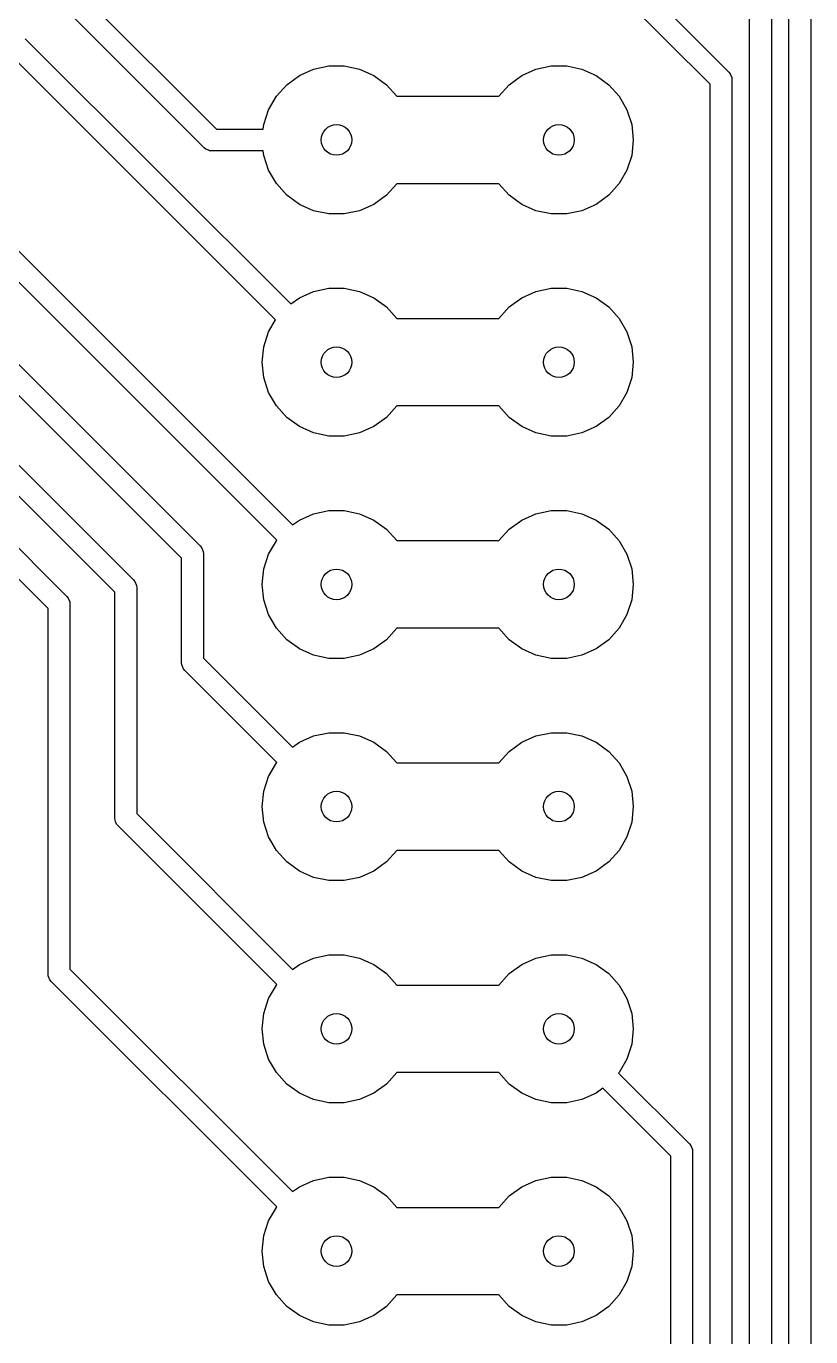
# Model space of a CAD drawing. Extents: x 0.04 to 1.96, y 0.03 to 3.58.
# Drawn here: x 1.61 to 1.963, y 1.211 to 1.801 of the extents above; entities that cross this region are included whole.
import ezdxf

# ---------------------------------------------------------------- set-up
doc = ezdxf.new("R2010")
doc.units = 0
doc.header["$MEASUREMENT"] = 0
doc.layers.add('BLACK', color=7, linetype='CONTINUOUS')

msp = doc.modelspace()

# ---------------------------------------------------------------- linework, layer by layer
at = {"layer": 'BLACK', "linetype": 'CONTINUOUS'}
for p, q in [((1.95323, 0.12519), (1.95323, 2.47296)), ((1.96307, 2.475), (1.96307, 0.12315)), ((1.87667, 1.8301), (1.9262, 1.78057)), ((1.9178, 1.77505), (1.8696, 1.82324)), ((1.93551, 0.13747), (1.93551, 1.82253)), ((1.94535, 1.82457), (1.94535, 0.13543)), ((1.63616, 1.8145), (1.69574, 1.75492)), ((1.69022, 1.74652), (1.63064, 1.8061)), ((1.60982, 1.79543), (1.61057, 1.79482)), ((1.61057, 1.79482), (1.72921, 1.67618)), ((1.72239, 1.66908), (1.60505, 1.78642)), ((1.73307, 1.77898), (1.73946, 1.78183)), ((1.73946, 1.78183), (1.74631, 1.78328)), ((1.74631, 1.78328), (1.7533, 1.78328)), ((1.7533, 1.78328), (1.76014, 1.78183)), ((1.76014, 1.78183), (1.76654, 1.77898)), ((1.83307, 1.77898), (1.83946, 1.78183)), ((1.83946, 1.78183), (1.84631, 1.78328)), ((1.84631, 1.78328), (1.8533, 1.78328)), ((1.8533, 1.78328), (1.86014, 1.78183)), ((1.86014, 1.78183), (1.86654, 1.77898)), ((1.53163, 1.77513), (1.73001, 1.57676)), ((1.72741, 1.77487), (1.73307, 1.77898)), ((1.76654, 1.77898), (1.7722, 1.77487)), ((1.82741, 1.77487), (1.83307, 1.77898)), ((1.86654, 1.77898), (1.8722, 1.77487)), ((1.9262, 1.78057), (1.92681, 1.77982)), ((1.92681, 1.77982), (1.92754, 1.77805)), ((1.92754, 1.77805), (1.92754, 1.77805)), ((1.92754, 1.77805), (1.92764, 1.77709)), ((1.92764, 1.77709), (1.92764, 0.56772)), ((1.71923, 1.76361), (1.72273, 1.76967)), ((1.72273, 1.76967), (1.72741, 1.77487)), ((1.7722, 1.77487), (1.77686, 1.76969)), ((1.77686, 1.76969), (1.82274, 1.76969)), ((1.82274, 1.76969), (1.82741, 1.77487)), ((1.8722, 1.77487), (1.87688, 1.76967)), ((1.87688, 1.76967), (1.88037, 1.76361)), ((1.9178, 0.56976), (1.9178, 1.77505)), ((1.72294, 1.5699), (1.52611, 1.76673)), ((1.71707, 1.75696), (1.71923, 1.76361)), ((1.88037, 1.76361), (1.88254, 1.75696)), ((1.50033, 1.75545), (1.68848, 1.5673)), ((1.69574, 1.75492), (1.71686, 1.75492)), ((1.71686, 1.75492), (1.71707, 1.75696)), ((1.88254, 1.75696), (1.88327, 1.75)), ((1.68008, 1.56178), (1.49481, 1.74705)), ((1.69097, 1.74591), (1.69022, 1.74652)), ((1.69222, 1.74539), (1.69097, 1.74591)), ((1.69097, 1.74591), (1.69097, 1.74591)), ((1.88327, 1.75), (1.88254, 1.74304)), ((1.69274, 1.74517), (1.69222, 1.74539)), ((1.6937, 1.74508), (1.69274, 1.74517)), ((1.69274, 1.74517), (1.69274, 1.74517)), ((1.71686, 1.74508), (1.6937, 1.74508)), ((1.71707, 1.74304), (1.71686, 1.74508)), ((1.71923, 1.73639), (1.71707, 1.74304)), ((1.88254, 1.74304), (1.88037, 1.73639)), ((1.47474, 1.73576), (1.65848, 1.55202)), ((1.72273, 1.73033), (1.71923, 1.73639)), ((1.88037, 1.73639), (1.87688, 1.73033)), ((1.72741, 1.72513), (1.72273, 1.73033)), ((1.77686, 1.73031), (1.7722, 1.72513)), ((1.82274, 1.73031), (1.77686, 1.73031)), ((1.82741, 1.72513), (1.82274, 1.73031)), ((1.87688, 1.73033), (1.8722, 1.72513)), ((1.65008, 1.5465), (1.46922, 1.72736)), ((1.73307, 1.72102), (1.72741, 1.72513)), ((1.7722, 1.72513), (1.76654, 1.72102)), ((1.83307, 1.72102), (1.82741, 1.72513)), ((1.8722, 1.72513), (1.86654, 1.72102)), ((1.73946, 1.71817), (1.73307, 1.72102)), ((1.74631, 1.71672), (1.73946, 1.71817)), ((1.7533, 1.71672), (1.74631, 1.71672)), ((1.76014, 1.71817), (1.7533, 1.71672)), ((1.76654, 1.72102), (1.76014, 1.71817)), ((1.83946, 1.71817), (1.83307, 1.72102)), ((1.84631, 1.71672), (1.83946, 1.71817)), ((1.8533, 1.71672), (1.84631, 1.71672)), ((1.86014, 1.71817), (1.8533, 1.71672)), ((1.86654, 1.72102), (1.86014, 1.71817)), ((1.45702, 1.71608), (1.62848, 1.54462)), ((1.62008, 1.5391), (1.4515, 1.70768)), ((1.73307, 1.67898), (1.73946, 1.68183)), ((1.73946, 1.68183), (1.74631, 1.68328)), ((1.74631, 1.68328), (1.7533, 1.68328)), ((1.7533, 1.68328), (1.76014, 1.68183)), ((1.76014, 1.68183), (1.76654, 1.67898)), ((1.83307, 1.67898), (1.83946, 1.68183)), ((1.83946, 1.68183), (1.84631, 1.68328)), ((1.84631, 1.68328), (1.8533, 1.68328)), ((1.8533, 1.68328), (1.86014, 1.68183)), ((1.86014, 1.68183), (1.86654, 1.67898)), ((1.72921, 1.67618), (1.73307, 1.67898)), ((1.76654, 1.67898), (1.7722, 1.67487)), ((1.82741, 1.67487), (1.83307, 1.67898)), ((1.86654, 1.67898), (1.8722, 1.67487)), ((1.71923, 1.66361), (1.72239, 1.66908)), ((1.7722, 1.67487), (1.77686, 1.66969)), ((1.77686, 1.66969), (1.82274, 1.66969)), ((1.82274, 1.66969), (1.82741, 1.67487)), ((1.8722, 1.67487), (1.87688, 1.66967)), ((1.87688, 1.66967), (1.88037, 1.66361)), ((1.71707, 1.65696), (1.71923, 1.66361)), ((1.88037, 1.66361), (1.88254, 1.65696)), ((1.71634, 1.65), (1.71707, 1.65696)), ((1.88254, 1.65696), (1.88327, 1.65)), ((1.71707, 1.64304), (1.71634, 1.65)), ((1.88327, 1.65), (1.88254, 1.64304)), ((1.71923, 1.63639), (1.71707, 1.64304)), ((1.88254, 1.64304), (1.88037, 1.63639)), ((1.72273, 1.63033), (1.71923, 1.63639)), ((1.88037, 1.63639), (1.87688, 1.63033)), ((1.72741, 1.62513), (1.72273, 1.63033)), ((1.77686, 1.63031), (1.7722, 1.62513)), ((1.82274, 1.63031), (1.77686, 1.63031)), ((1.82741, 1.62513), (1.82274, 1.63031)), ((1.87688, 1.63033), (1.8722, 1.62513)), ((1.73307, 1.62102), (1.72741, 1.62513)), ((1.7722, 1.62513), (1.76654, 1.62102)), ((1.83307, 1.62102), (1.82741, 1.62513)), ((1.8722, 1.62513), (1.86654, 1.62102)), ((1.73946, 1.61817), (1.73307, 1.62102)), ((1.74631, 1.61672), (1.73946, 1.61817)), ((1.7533, 1.61672), (1.74631, 1.61672)), ((1.76014, 1.61817), (1.7533, 1.61672)), ((1.76654, 1.62102), (1.76014, 1.61817)), ((1.83946, 1.61817), (1.83307, 1.62102)), ((1.84631, 1.61672), (1.83946, 1.61817)), ((1.8533, 1.61672), (1.84631, 1.61672)), ((1.86014, 1.61817), (1.8533, 1.61672)), ((1.86654, 1.62102), (1.86014, 1.61817)), ((1.73307, 1.57898), (1.73946, 1.58183)), ((1.73946, 1.58183), (1.74631, 1.58328)), ((1.74631, 1.58328), (1.7533, 1.58328)), ((1.7533, 1.58328), (1.76014, 1.58183)), ((1.76014, 1.58183), (1.76654, 1.57898)), ((1.83307, 1.57898), (1.83946, 1.58183)), ((1.83946, 1.58183), (1.84631, 1.58328)), ((1.84631, 1.58328), (1.8533, 1.58328)), ((1.8533, 1.58328), (1.86014, 1.58183)), ((1.86014, 1.58183), (1.86654, 1.57898)), ((1.73001, 1.57676), (1.73307, 1.57898)), ((1.76654, 1.57898), (1.7722, 1.57487)), ((1.7722, 1.57487), (1.77686, 1.56969)), ((1.82274, 1.56969), (1.82741, 1.57487)), ((1.82741, 1.57487), (1.83307, 1.57898)), ((1.86654, 1.57898), (1.8722, 1.57487)), ((1.8722, 1.57487), (1.87688, 1.56967)), ((1.71923, 1.56361), (1.72273, 1.56967)), ((1.72273, 1.56967), (1.72294, 1.5699)), ((1.77686, 1.56969), (1.82274, 1.56969)), ((1.87688, 1.56967), (1.88037, 1.56361)), ((1.68848, 1.5673), (1.68909, 1.56655)), ((1.68909, 1.56655), (1.68909, 1.56655)), ((1.68909, 1.56655), (1.68983, 1.56478)), ((1.68983, 1.56478), (1.68992, 1.56382)), ((1.68992, 1.56382), (1.68992, 1.51684)), ((1.71707, 1.55696), (1.71923, 1.56361)), ((1.88037, 1.56361), (1.88254, 1.55696)), ((1.68008, 1.5148), (1.68008, 1.56178)), ((1.71634, 1.55), (1.71707, 1.55696)), ((1.88254, 1.55696), (1.88327, 1.55)), ((1.65848, 1.55202), (1.65909, 1.55128)), ((1.65909, 1.55128), (1.65983, 1.5495)), ((1.65008, 1.4448), (1.65008, 1.5465)), ((1.65983, 1.5495), (1.65992, 1.54854)), ((1.65992, 1.54854), (1.65992, 1.44684)), ((1.71707, 1.54304), (1.71634, 1.55)), ((1.88327, 1.55), (1.88254, 1.54304)), ((1.62848, 1.54462), (1.62909, 1.54388)), ((1.62909, 1.54388), (1.62909, 1.54388)), ((1.62909, 1.54388), (1.62983, 1.5421)), ((1.62983, 1.5421), (1.62992, 1.54114)), ((1.62992, 1.54114), (1.62992, 1.37684)), ((1.71923, 1.53639), (1.71707, 1.54304)), ((1.88254, 1.54304), (1.88037, 1.53639)), ((1.62008, 1.3748), (1.62008, 1.5391)), ((1.72273, 1.53033), (1.71923, 1.53639)), ((1.88037, 1.53639), (1.87688, 1.53033)), ((1.72741, 1.52513), (1.72273, 1.53033)), ((1.77686, 1.53031), (1.7722, 1.52513)), ((1.82274, 1.53031), (1.77686, 1.53031)), ((1.82741, 1.52513), (1.82274, 1.53031)), ((1.87688, 1.53033), (1.8722, 1.52513)), ((1.73307, 1.52102), (1.72741, 1.52513)), ((1.7722, 1.52513), (1.76654, 1.52102)), ((1.83307, 1.52102), (1.82741, 1.52513)), ((1.8722, 1.52513), (1.86654, 1.52102)), ((1.68992, 1.51684), (1.73001, 1.47676)), ((1.73946, 1.51817), (1.73307, 1.52102)), ((1.74631, 1.51672), (1.73946, 1.51817)), ((1.7533, 1.51672), (1.74631, 1.51672)), ((1.76014, 1.51817), (1.7533, 1.51672)), ((1.76654, 1.52102), (1.76014, 1.51817)), ((1.83946, 1.51817), (1.83307, 1.52102)), ((1.84631, 1.51672), (1.83946, 1.51817)), ((1.8533, 1.51672), (1.84631, 1.51672)), ((1.86014, 1.51817), (1.8533, 1.51672)), ((1.86654, 1.52102), (1.86014, 1.51817)), ((1.68017, 1.51384), (1.68008, 1.5148)), ((1.68091, 1.51207), (1.68017, 1.51384)), ((1.68152, 1.51132), (1.68091, 1.51207)), ((1.68091, 1.51207), (1.68091, 1.51207)), ((1.72294, 1.4699), (1.68152, 1.51132)), ((1.73307, 1.47898), (1.73946, 1.48183)), ((1.73946, 1.48183), (1.74631, 1.48328)), ((1.74631, 1.48328), (1.7533, 1.48328)), ((1.7533, 1.48328), (1.76014, 1.48183)), ((1.76014, 1.48183), (1.76654, 1.47898)), ((1.83307, 1.47898), (1.83946, 1.48183)), ((1.83946, 1.48183), (1.84631, 1.48328)), ((1.84631, 1.48328), (1.8533, 1.48328)), ((1.8533, 1.48328), (1.86014, 1.48183)), ((1.86014, 1.48183), (1.86654, 1.47898)), ((1.73001, 1.47676), (1.73307, 1.47898)), ((1.76654, 1.47898), (1.7722, 1.47487)), ((1.7722, 1.47487), (1.77686, 1.46969)), ((1.82274, 1.46969), (1.82741, 1.47487)), ((1.82741, 1.47487), (1.83307, 1.47898)), ((1.86654, 1.47898), (1.8722, 1.47487)), ((1.8722, 1.47487), (1.87688, 1.46967)), ((1.71923, 1.46361), (1.72273, 1.46967)), ((1.72273, 1.46967), (1.72294, 1.4699)), ((1.77686, 1.46969), (1.82274, 1.46969)), ((1.87688, 1.46967), (1.88037, 1.46361)), ((1.71707, 1.45696), (1.71923, 1.46361)), ((1.88037, 1.46361), (1.88254, 1.45696)), ((1.71634, 1.45), (1.71707, 1.45696)), ((1.88254, 1.45696), (1.88327, 1.45)), ((1.65992, 1.44684), (1.73001, 1.37676)), ((1.71707, 1.44304), (1.71634, 1.45)), ((1.88327, 1.45), (1.88254, 1.44304)), ((1.65017, 1.44384), (1.65008, 1.4448)), ((1.65039, 1.44332), (1.65017, 1.44384)), ((1.65017, 1.44384), (1.65017, 1.44384)), ((1.65091, 1.44207), (1.65039, 1.44332)), ((1.65152, 1.44132), (1.65091, 1.44207)), ((1.65091, 1.44207), (1.65091, 1.44207)), ((1.72294, 1.3699), (1.65152, 1.44132)), ((1.71923, 1.43639), (1.71707, 1.44304)), ((1.88254, 1.44304), (1.88037, 1.43639)), ((1.72273, 1.43033), (1.71923, 1.43639)), ((1.88037, 1.43639), (1.87688, 1.43033)), ((1.72741, 1.42513), (1.72273, 1.43033)), ((1.77686, 1.43031), (1.7722, 1.42513)), ((1.82274, 1.43031), (1.77686, 1.43031)), ((1.82741, 1.42513), (1.82274, 1.43031)), ((1.87688, 1.43033), (1.8722, 1.42513)), ((1.73307, 1.42102), (1.72741, 1.42513)), ((1.7722, 1.42513), (1.76654, 1.42102)), ((1.83307, 1.42102), (1.82741, 1.42513)), ((1.8722, 1.42513), (1.86654, 1.42102)), ((1.73946, 1.41817), (1.73307, 1.42102)), ((1.74631, 1.41672), (1.73946, 1.41817)), ((1.7533, 1.41672), (1.74631, 1.41672)), ((1.76014, 1.41817), (1.7533, 1.41672)), ((1.76654, 1.42102), (1.76014, 1.41817)), ((1.83946, 1.41817), (1.83307, 1.42102)), ((1.84631, 1.41672), (1.83946, 1.41817)), ((1.8533, 1.41672), (1.84631, 1.41672)), ((1.86014, 1.41817), (1.8533, 1.41672)), ((1.86654, 1.42102), (1.86014, 1.41817)), ((1.73307, 1.37898), (1.73946, 1.38183)), ((1.73946, 1.38183), (1.74631, 1.38328)), ((1.74631, 1.38328), (1.7533, 1.38328)), ((1.7533, 1.38328), (1.76014, 1.38183)), ((1.76014, 1.38183), (1.76654, 1.37898)), ((1.83307, 1.37898), (1.83946, 1.38183)), ((1.83946, 1.38183), (1.84631, 1.38328)), ((1.84631, 1.38328), (1.8533, 1.38328)), ((1.8533, 1.38328), (1.86014, 1.38183)), ((1.86014, 1.38183), (1.86654, 1.37898)), ((1.62017, 1.37384), (1.62008, 1.3748)), ((1.62992, 1.37684), (1.73001, 1.27676)), ((1.73001, 1.37676), (1.73307, 1.37898)), ((1.76654, 1.37898), (1.7722, 1.37487)), ((1.7722, 1.37487), (1.77686, 1.36969)), ((1.82274, 1.36969), (1.82741, 1.37487)), ((1.82741, 1.37487), (1.83307, 1.37898)), ((1.86654, 1.37898), (1.8722, 1.37487)), ((1.8722, 1.37487), (1.87688, 1.36967)), ((1.62091, 1.37207), (1.62017, 1.37384)), ((1.62152, 1.37132), (1.62091, 1.37207)), ((1.62091, 1.37207), (1.62091, 1.37207)), ((1.72294, 1.2699), (1.62152, 1.37132)), ((1.71923, 1.36361), (1.72273, 1.36967)), ((1.72273, 1.36967), (1.72294, 1.3699)), ((1.77686, 1.36969), (1.82274, 1.36969)), ((1.87688, 1.36967), (1.88037, 1.36361)), ((1.71707, 1.35696), (1.71923, 1.36361)), ((1.88037, 1.36361), (1.88254, 1.35696)), ((1.71634, 1.35), (1.71707, 1.35696)), ((1.88254, 1.35696), (1.88327, 1.35)), ((1.71707, 1.34304), (1.71634, 1.35)), ((1.88327, 1.35), (1.88254, 1.34304)), ((1.71923, 1.33639), (1.71707, 1.34304)), ((1.88254, 1.34304), (1.88037, 1.33639)), ((1.72273, 1.33033), (1.71923, 1.33639)), ((1.88037, 1.33639), (1.87688, 1.33033)), ((1.72741, 1.32513), (1.72273, 1.33033)), ((1.77686, 1.33031), (1.7722, 1.32513)), ((1.82274, 1.33031), (1.77686, 1.33031)), ((1.82741, 1.32513), (1.82274, 1.33031)), ((1.87688, 1.33033), (1.87667, 1.3301)), ((1.87667, 1.3301), (1.90848, 1.29828)), ((1.73307, 1.32102), (1.72741, 1.32513)), ((1.7722, 1.32513), (1.76654, 1.32102)), ((1.83307, 1.32102), (1.82741, 1.32513)), ((1.8696, 1.32324), (1.86654, 1.32102)), ((1.90008, 1.29276), (1.8696, 1.32324)), ((1.73946, 1.31817), (1.73307, 1.32102)), ((1.74631, 1.31672), (1.73946, 1.31817)), ((1.7533, 1.31672), (1.74631, 1.31672)), ((1.76014, 1.31817), (1.7533, 1.31672)), ((1.76654, 1.32102), (1.76014, 1.31817)), ((1.83946, 1.31817), (1.83307, 1.32102)), ((1.84631, 1.31672), (1.83946, 1.31817)), ((1.8533, 1.31672), (1.84631, 1.31672)), ((1.86014, 1.31817), (1.8533, 1.31672)), ((1.86654, 1.32102), (1.86014, 1.31817)), ((1.90848, 1.29828), (1.90909, 1.29754)), ((1.90909, 1.29754), (1.90909, 1.29754)), ((1.90909, 1.29754), (1.90983, 1.29576)), ((1.90008, 0.64162), (1.90008, 1.29276)), ((1.90983, 1.29576), (1.90992, 1.2948)), ((1.90992, 1.2948), (1.90992, 0.63958)), ((1.73307, 1.27898), (1.73946, 1.28183)), ((1.73946, 1.28183), (1.74631, 1.28328)), ((1.74631, 1.28328), (1.7533, 1.28328)), ((1.7533, 1.28328), (1.76014, 1.28183)), ((1.76014, 1.28183), (1.76654, 1.27898)), ((1.83307, 1.27898), (1.83946, 1.28183)), ((1.83946, 1.28183), (1.84631, 1.28328)), ((1.84631, 1.28328), (1.8533, 1.28328)), ((1.8533, 1.28328), (1.86014, 1.28183)), ((1.86014, 1.28183), (1.86654, 1.27898)), ((1.73001, 1.27676), (1.73307, 1.27898)), ((1.76654, 1.27898), (1.7722, 1.27487)), ((1.7722, 1.27487), (1.77686, 1.26969)), ((1.82274, 1.26969), (1.82741, 1.27487)), ((1.82741, 1.27487), (1.83307, 1.27898)), ((1.86654, 1.27898), (1.8722, 1.27487)), ((1.8722, 1.27487), (1.87688, 1.26967)), ((1.71923, 1.26361), (1.72273, 1.26967)), ((1.72273, 1.26967), (1.72294, 1.2699)), ((1.77686, 1.26969), (1.82274, 1.26969)), ((1.87688, 1.26967), (1.88037, 1.26361)), ((1.71707, 1.25696), (1.71923, 1.26361)), ((1.88037, 1.26361), (1.88254, 1.25696)), ((1.71634, 1.25), (1.71707, 1.25696)), ((1.88254, 1.25696), (1.88327, 1.25)), ((1.71707, 1.24304), (1.71634, 1.25)), ((1.88327, 1.25), (1.88254, 1.24304)), ((1.71923, 1.23639), (1.71707, 1.24304)), ((1.88254, 1.24304), (1.88037, 1.23639)), ((1.72273, 1.23033), (1.71923, 1.23639)), ((1.88037, 1.23639), (1.87688, 1.23033)), ((1.72741, 1.22513), (1.72273, 1.23033)), ((1.77686, 1.23031), (1.7722, 1.22513)), ((1.82274, 1.23031), (1.77686, 1.23031)), ((1.82741, 1.22513), (1.82274, 1.23031)), ((1.87688, 1.23033), (1.8722, 1.22513)), ((1.73307, 1.22102), (1.72741, 1.22513)), ((1.73946, 1.21817), (1.73307, 1.22102)), ((1.76654, 1.22102), (1.76014, 1.21817)), ((1.7722, 1.22513), (1.76654, 1.22102)), ((1.83307, 1.22102), (1.82741, 1.22513)), ((1.83946, 1.21817), (1.83307, 1.22102)), ((1.86654, 1.22102), (1.86014, 1.21817)), ((1.8722, 1.22513), (1.86654, 1.22102)), ((1.74631, 1.21672), (1.73946, 1.21817)), ((1.7533, 1.21672), (1.74631, 1.21672)), ((1.76014, 1.21817), (1.7533, 1.21672)), ((1.84631, 1.21672), (1.83946, 1.21817)), ((1.8533, 1.21672), (1.84631, 1.21672)), ((1.86014, 1.21817), (1.8533, 1.21672))]:
    msp.add_line(p, q, dxfattribs=at)
at = {"layer": 'BLACK'}
for centre in [(1.7498, 1.75), (1.8498, 1.75), (1.7498, 1.65), (1.8498, 1.65), (1.7498, 1.55), (1.8498, 1.55), (1.7498, 1.45), (1.8498, 1.45), (1.7498, 1.35), (1.8498, 1.35), (1.7498, 1.25), (1.8498, 1.25)]:
    msp.add_circle(centre, 0.00689, dxfattribs=at)

doc.saveas('drawing.dxf')
